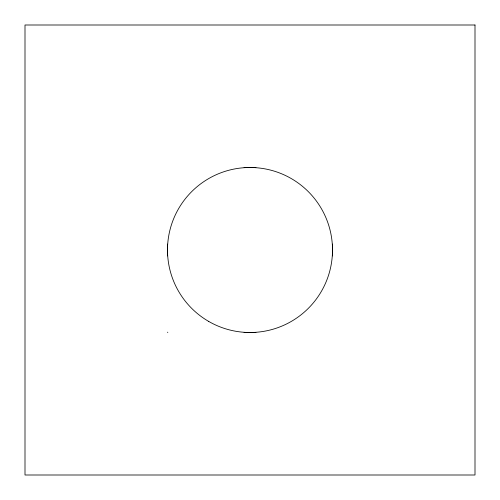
<?xml version="1.0" encoding="UTF-8"?>
<svg xmlns="http://www.w3.org/2000/svg" width="500" height="500" viewBox="0 0 500 500"><rect width="100%" height="100%" fill="white"/><g stroke="black" fill="none" stroke-linecap="round" stroke-linejoin="round"><path stroke-width="0.75" d="M244.069 167.5L255.931 167.5M167.831 332.5L167.5 332.169M244.069 332.5L255.931 332.5M332.5 244.069L332.5 255.931M167.5 244.069L167.5 255.931M475 25L25 25L25 475L475 475L475 25M208.75 321.45A82.5 82.5 0 0 0 332.5 250A82.5 82.5 0 0 0 208.75 178.55A82.5 82.5 0 0 0 208.75 321.45"/></g></svg>
